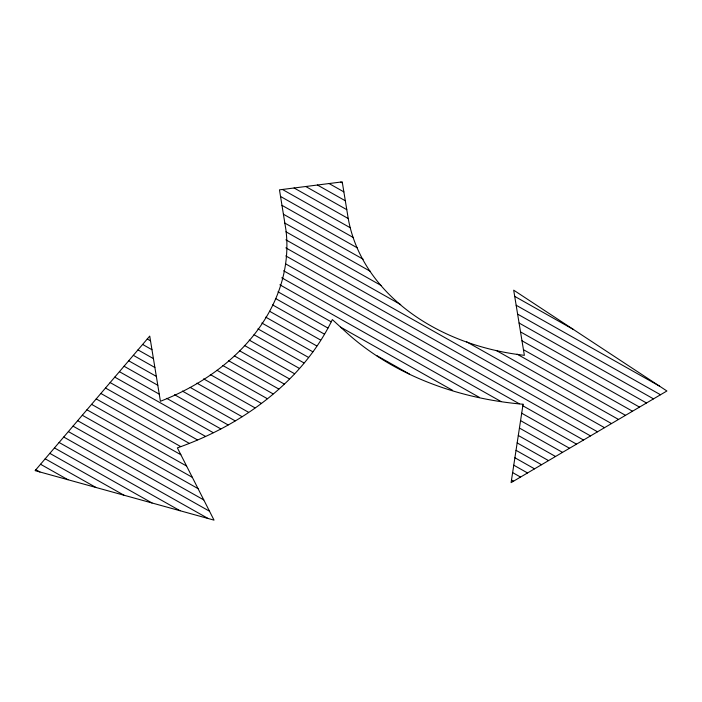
<?xml version="1.0" encoding="UTF-8"?>
<svg xmlns="http://www.w3.org/2000/svg" width="702" height="702" viewBox="0 0 702 702"><rect width="100%" height="100%" fill="white"/><g stroke="black" fill="none" stroke-linecap="round" stroke-linejoin="round"><path stroke-width="1.05" d="M340.742 182.055L342.418 183.003M329.08 183.538L343.866 191.892M317.418 185.021L345.323 200.772M514.706 296.358L573.613 329.598M305.747 186.504L346.779 209.661M516.163 305.238L659.617 386.197M294.085 187.987L348.332 218.594M517.62 314.127L660.494 394.752M282.423 189.47L350.289 227.764M519.076 323.017L653.501 398.868M280.546 196.472L353.536 237.662M520.533 331.897L646.498 402.983M281.976 205.344L357.169 247.78M521.99 340.786L639.504 407.107M283.406 214.215L363.18 259.231M523.446 349.675L632.502 411.223M284.837 223.087L370.331 271.332M517.067 354.141L625.508 415.338M285.942 231.774L381.212 285.538M496.209 350.438L618.515 419.454M285.889 239.812L400.693 304.598M466.576 341.777L611.512 423.569M285.846 247.85L604.519 427.685M285.793 255.888L597.516 431.8M285.46 263.768L590.522 435.916M283.599 270.779L519.278 403.773M522.832 405.782L583.52 440.031M281.73 277.79L500.886 401.456M521.7 413.206L576.526 444.147M279.87 284.801L479.431 397.42M520.568 420.63L569.533 448.262M278.01 291.813L331.177 321.823M340.575 327.123L452.667 390.373M519.436 428.053L562.53 452.378M275.623 298.534L327.913 328.045M376.877 355.668L409.477 374.069M518.295 435.477L555.536 456.493M272.613 304.905L324.403 334.126M517.163 442.901L548.534 460.609M269.603 311.267L320.551 340.022M516.031 450.324L541.54 464.724M265.733 317.146L316.707 345.91M514.899 457.757L534.538 468.839M261.828 323.008L312.864 351.807M513.759 465.18L527.544 472.955M257.924 328.869L308.468 357.388M512.627 472.604L520.551 477.07M254.019 334.731L303.913 362.89M511.495 480.028L513.548 481.186M249.228 340.093L299.359 368.383M244.349 345.402L294.594 373.754M239.461 350.71L289.435 378.913M234.31 355.861L284.275 384.064M228.58 360.696L278.791 389.031M222.85 365.523L273.034 393.848M216.997 370.287L267.278 398.666M147.253 338.996L150.509 340.839M210.31 374.578L261.363 403.387M142.62 344.445L151.965 349.719M203.624 378.869L254.94 407.827M137.978 349.886L153.422 358.608M196.937 383.16L248.517 412.267M133.336 355.335L154.879 367.497M190.216 387.434L242.093 416.707M128.694 360.784L156.335 376.377M182.371 391.075L235.135 420.849M124.052 366.225L157.792 385.266M174.535 394.708L228.097 424.938M119.419 371.674L159.249 394.155M166.69 398.35L220.797 428.887M114.777 377.123L213.197 432.66M110.135 382.564L205.589 436.433M105.493 388.013L197.35 439.847M100.86 393.462L189.005 443.199M96.218 398.903L180.66 446.56M91.576 404.352L180.853 454.729M86.934 409.792L186.583 466.031M82.301 415.242L192.322 477.325M77.659 420.691L198.052 488.627M73.017 426.132L203.782 499.929M68.375 431.581L209.521 511.231M63.733 437.03L208.09 518.488M59.1 442.471L180.063 510.731M54.458 447.92L152.036 502.983M49.816 453.36L124 495.226M45.174 458.81L95.972 487.478M40.541 464.259L67.945 479.72M35.899 469.699L39.917 471.972M523.069 404.247L511.1 482.625L666.9 390.988L513.688 290.163L524.368 355.335A219.524 167.427 -4.2 0 1 347.973 216.944L342.225 181.871L279.475 189.847L285.951 230.002A219.507 167.409 -4.2 0 1 160.416 401.263L149.737 336.091L35.1 470.638L214.031 520.129L177.378 447.876A282.818 215.698 -4.2 0 0 332.344 319.585L346.174 332.248A282.836 215.707 -4.2 0 0 523.069 404.247"/></g></svg>
